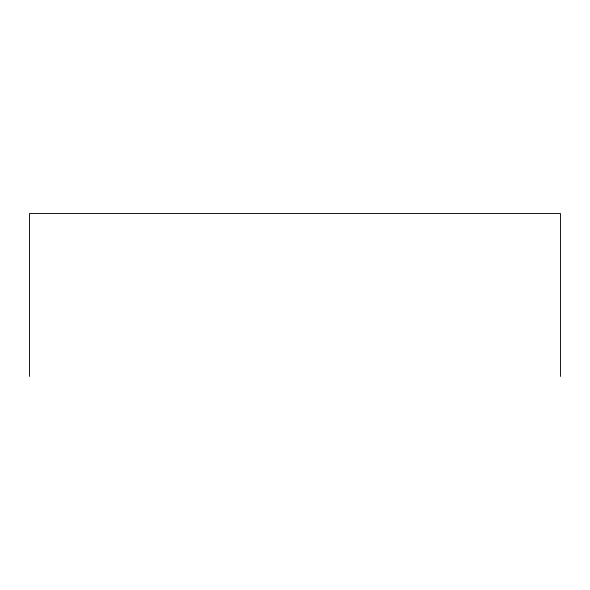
<?xml version="1.0" encoding="UTF-8"?>
<svg xmlns="http://www.w3.org/2000/svg" width="590" height="590" viewBox="0 0 590 590"><rect width="100%" height="100%" fill="white"/><g stroke="black" fill="none" stroke-linecap="round" stroke-linejoin="round"><path stroke-width="0.89" d="M560.5 376.442L560.5 213.558L29.5 213.558L29.5 376.442"/></g></svg>
